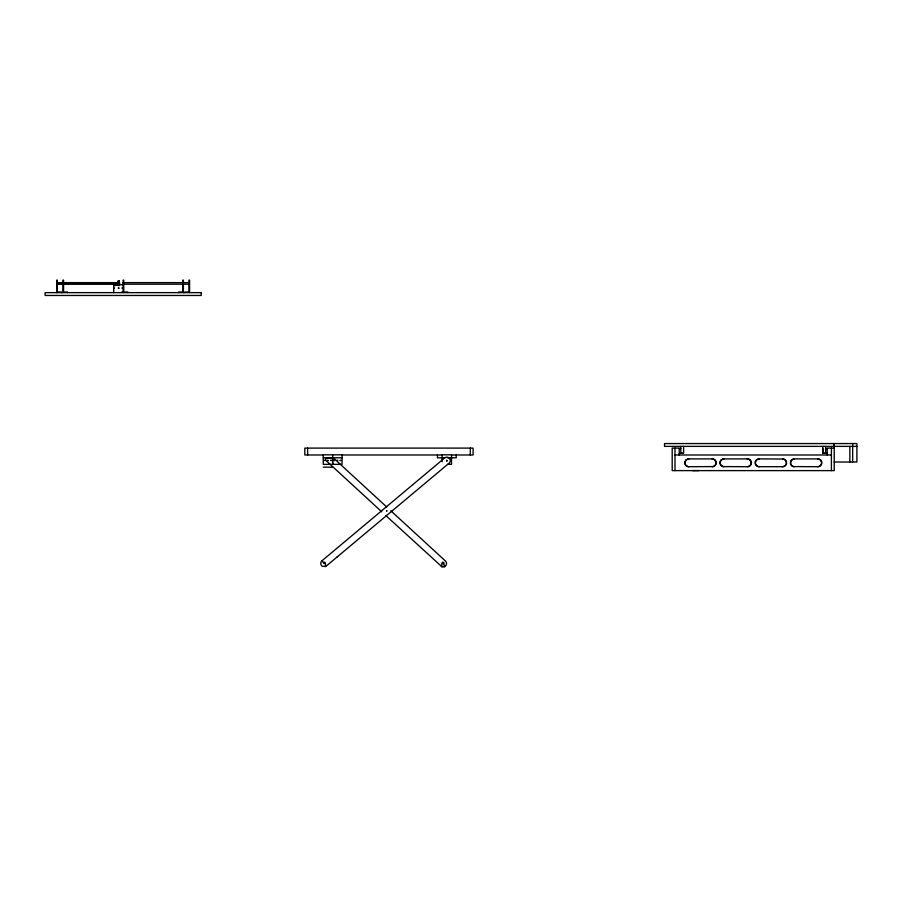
<?xml version="1.0" encoding="UTF-8"?>
<svg xmlns="http://www.w3.org/2000/svg" width="902" height="902" viewBox="0 0 902 902"><rect width="100%" height="100%" fill="white"/><g stroke="black" fill="none" stroke-linecap="round" stroke-linejoin="round"><path stroke-width="1.35" d="M332.658 458.475L332.658 464.361L332.658 454.822M118.782 288.11C118.613 288.29 117.384 287.964 119.019 288.11M122.244 287.715L122.244 288.482M337.641 556.534L325.904 566.377L322.465 566.377A3.439 3.439 0 0 1 321.755 560.965L444.866 457.788A3.439 3.439 0 0 1 449.658 458.644A3.439 3.439 0 0 1 448.801 463.436L337.303 556.827M385.932 515.64L441.845 566.693L441.845 563.4A1.252 1.252 0 0 1 443.829 562.498L444.348 566.693L446.073 565.238A3.439 3.439 0 0 0 445.532 561.089L390.893 510.825M119.289 281.999L118.297 281.571L119.289 281.21L119.289 285.494L118.297 285.483L118.297 281.21L119.289 281.21L118.297 281.21L119.289 281.604L118.297 281.864L119.289 282.608L118.297 282.676L119.289 283.048L118.297 283.127L119.289 283.352L118.297 283.375L119.289 283.499L118.297 283.578L119.289 283.837L118.297 283.995L119.289 284.367L118.297 285.37A1.15 1.15 0.3 0 1 119.346 285.472M118.297 281.537L119.289 281.266L118.297 281.943L119.289 281.909L118.297 281.244L119.289 281.909L118.297 282.168L119.289 282.856L118.297 283.127L119.289 283.284L118.297 283.115M119.289 284.694L118.297 284.739L119.289 284.784L118.297 285.449L119.289 285.077L118.297 284.649L119.289 284.863L118.297 285.28L119.289 285.235L118.297 284.908L119.289 284.423L118.297 284.277L119.289 284.367L118.297 284.502M118.297 284.389L119.289 284.423L118.297 284.423L119.289 284.423L118.297 284.423L119.289 284.367L118.297 284.412L119.289 284.085L118.297 283.318L119.289 283.499M446.873 461.08L446.794 460.144L446.828 461.08M118.297 283.375L119.289 283.194M688.891 458.892L687.595 459.028A3.912 3.912 0 0 0 687.595 466.582L688.891 466.706M724.081 458.892L722.75 459.028A3.912 3.912 0 0 0 722.75 466.582L747.532 466.706M759.27 458.892L758.03 459.028A3.912 3.912 0 0 0 758.03 466.582L759.27 466.706M712.073 466.706L713.087 466.582A3.912 3.912 0 0 0 713.087 459.028M794.459 458.892L793.241 459.028A3.912 3.912 0 0 0 793.241 466.582L817.922 466.706M747.217 466.706L748.547 466.582A3.912 3.912 0 0 0 750.926 464.755M782.508 466.706L783.737 466.582A3.912 3.912 0 0 0 783.737 459.028L759.044 458.892M817.708 466.706L818.926 466.582A3.912 3.912 0 0 0 818.926 459.028L817.708 458.892M119.289 282.608L118.297 282.54L119.289 283.048M119.289 283.961L118.297 284.051L119.289 283.645M119.289 282.326L118.297 282.303M118.297 285.246L119.289 285.1L118.297 285.393M118.297 281.943L119.289 281.83M118.297 284.153L119.289 284.085M118.297 281.785L119.289 281.695M118.297 284.931L119.289 284.942L118.297 284.75M118.297 281.21L119.289 281.21M62.926 282.473L63.557 282.473M123.146 282.461L123.766 282.461M182.768 282.473L183.388 282.473M57.3 282.63L118.049 282.63L118.049 284.198L57.3 284.198M188.969 282.63L123.754 282.63L123.754 284.198L188.969 284.198M118.049 283.104L119.538 283.104M57.3 283.408L118.049 283.408M123.146 283.397L123.766 283.397M182.768 283.408L183.388 283.408M118.049 283.6L119.538 283.6M62.926 284.355L63.557 284.355M123.146 284.344L123.766 284.344M182.768 284.355L183.388 284.355M123.112 284.818L113.708 284.818L113.708 292.643M113.731 288.099L114.43 288.099M122.401 288.099L123.112 288.099M121.86 292.011L123.112 292.011M856.9 446.377L664.526 446.377L664.526 443.558L856.9 443.558L856.9 462.016L834.226 462.016M834.226 448.102L827.179 448.102L827.179 454.98M679.229 448.565L680.796 448.565M825.623 448.565L827.179 448.565M822.804 448.565L822.816 453.255L827.179 453.255M679.229 453.413L682.983 453.255M827.179 453.413L823.425 453.255M323.277 454.98L304.82 454.98L304.82 448.102L473.11 448.102L473.11 454.98L451.53 454.98M342.05 454.98L442.138 454.98M675 454.98L831.407 454.98M323.277 457.799L342.05 457.799M444.821 457.799L437.447 457.799L437.447 454.98M447.505 457.799L456.22 457.799L456.22 454.98M688.609 458.892L712.343 458.892M723.765 458.892L747.532 458.892M794.256 458.892L817.922 458.892M447.505 464.361L451.53 464.361L451.53 454.822L442.138 454.822L442.138 461.734M688.609 466.706L713.358 466.582A3.912 3.912 0 0 0 716.12 461.79M759.044 466.706L782.722 466.706M323.277 467.18L332.658 467.18M692.522 470.596L698.779 470.596M118.297 282.202L119.289 282.225M118.297 282.676L119.289 282.743M782.508 458.892L783.522 459.028A3.912 3.912 0 0 1 783.522 466.582M747.217 458.892L748.547 459.028A3.912 3.912 0 0 1 750.926 460.843M794.459 466.706L793.444 466.582A3.912 3.912 0 0 1 793.444 459.028M712.073 458.892L713.358 459.028A3.912 3.912 0 0 1 715.737 460.843M724.081 466.706L723.066 466.582A3.912 3.912 0 0 1 723.066 459.028M386.766 507.037L333.92 458.419C332.691 459.107 323.581 456.446 325.78 460.336L381.805 511.84M321.755 560.965L323.299 562.51A1.252 1.252 0 0 1 325.442 563.4L325.442 566.569M852.672 443.558L852.672 462.016M849.864 446.377L849.864 462.016M834.226 443.558L834.226 470.618L672.193 470.618L672.193 448.102L679.229 448.102L679.229 454.98M834.068 443.558L834.068 446.377M831.407 448.102L831.407 470.618M825.634 446.377L825.634 453.255M822.816 446.377L822.804 453.255M683.603 446.377L683.603 453.255L680.796 453.255L680.796 446.377M675 448.102L675 470.618M470.292 448.102L470.292 454.98M307.638 448.102L307.638 454.98M189.6 292.643L189.6 280.127L188.969 280.127L188.969 292.011L184.91 292.011L184.91 292.643M183.388 292.643L183.388 280.127L182.768 280.127L182.768 292.011L178.697 292.011L178.697 292.643M127.836 292.631L127.836 292L123.766 292L123.766 280.116L123.146 280.116L123.089 292.643M119.549 282.63L119.549 284.198M118.917 281.762L118.917 284.931M118.669 281.762L118.669 284.931M116.054 284.818L116.054 285.449M115.106 284.818L115.106 285.765M67.616 292.643L67.616 292.011L63.557 292.011L63.557 280.127L62.926 280.127L62.926 292.643M61.359 292.643L61.359 292.011L57.3 292.011L57.3 280.127L56.668 280.127L56.668 292.643M818.723 459.028A3.912 3.912 0 0 1 818.723 466.582M748.232 459.028A3.912 3.912 0 0 1 748.232 466.582M758.255 466.582A3.912 3.912 0 0 1 758.255 459.028M751.31 461.79A3.912 3.912 0 0 1 751.31 463.808M687.876 466.582A3.912 3.912 0 0 1 687.876 459.028M444.81 566.501A3.439 3.439 0 0 1 441.371 566.501M117.711 285.46A2.74 2.74 0 0 1 119.132 285.46M324.54 460.37L325.148 460.539L324.54 460.37M327.663 460.37L328.272 460.539L327.663 460.37M330.797 460.37L331.395 460.539L330.797 460.37M333.92 460.37L334.529 460.539L333.92 460.37M337.055 460.37L337.652 460.539L337.055 460.37M323.886 563.322L324.483 563.479L323.886 563.322M340.178 460.37L340.787 460.539L340.178 460.37M386.552 510.814L387.116 511.051L386.575 510.735M442.792 563.446L443.401 563.603L442.792 563.446M119.289 281.277L118.297 281.244L119.289 281.3M119.289 284.863L118.297 284.885L119.289 284.863M119.289 285.1L118.297 285.1L119.289 285.167M201.191 292.643L45.1 292.643L45.1 295.461L201.191 295.461L201.191 292.643M342.05 454.822L323.277 454.822L323.277 464.361L342.05 464.361L342.05 454.822"/></g></svg>
